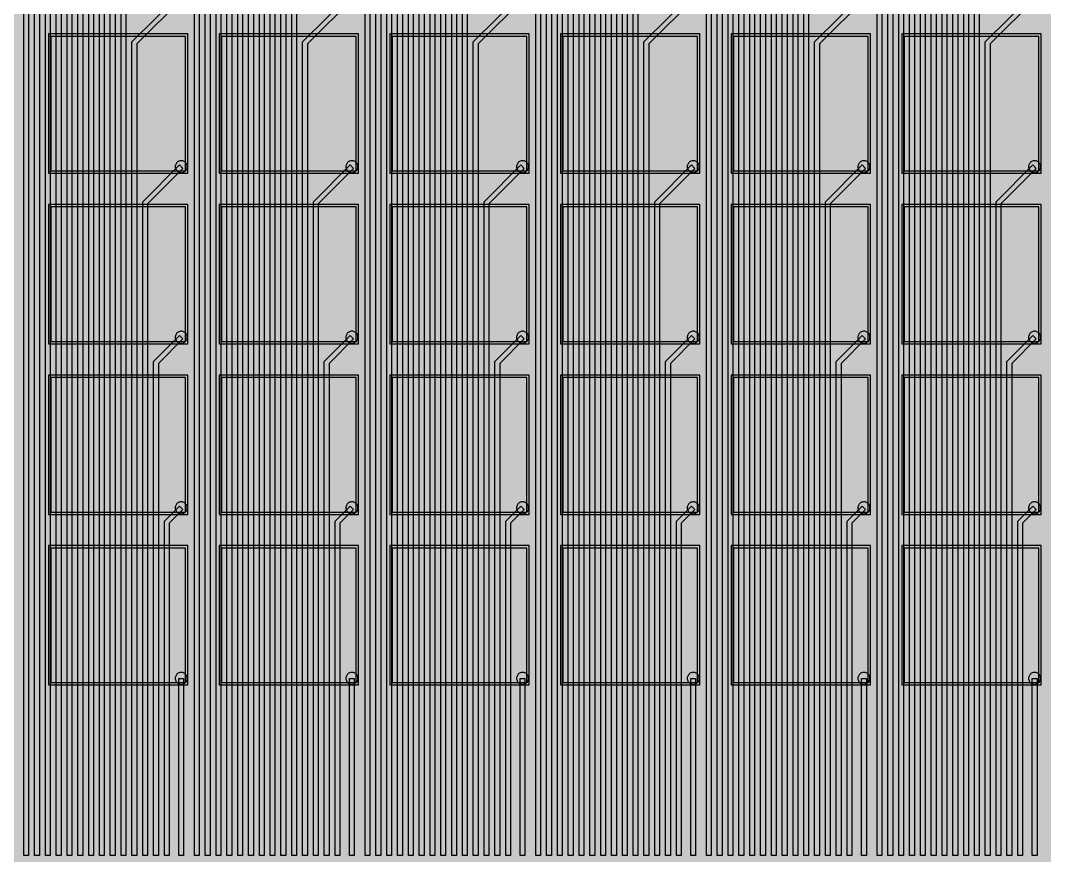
# Model space of a CAD drawing. Header units: metres. Extents: x -7231 to 10969, y -37556 to 1873.
# Drawn here: x 1266.4 to 1692.4, y 501 to 848.6 of the extents above; entities that cross this region are included whole.
import ezdxf

# ---------------------------------------------------------------- set-up
doc = ezdxf.new("R2010")
doc.units = ezdxf.units.M
for name, color, linetype in [('Etching', 1, 'CONTINUOUS'), ('EtchingPad', 2, 'CONTINUOUS'), ('Metal1', 4, 'CONTINUOUS'), ('Metal2', 3, 'CONTINUOUS'), ('Polyimide', 7, 'CONTINUOUS')]:
    doc.layers.add(name, color=color, linetype=linetype)

msp = doc.modelspace()

# ---------------------------------------------------------------- hatches: boundary and pattern name
at = {"layer": 'Polyimide'}
msp.add_hatch(color=7, dxfattribs=at).paths.add_polyline_path([(4065.69, -468), (4066.67, -501.99), (4068.51, -535.99), (4071.41, -569.99), (4075.54, -603.99), (4081.04, -637.99), (4088.01, -671.99), (4096.52, -705.98), (4106.62, -739.98), (4118.33, -773.98), (4131.63, -807.98), (4146.49, -841.98), (4162.87, -875.98), (4180.68, -909.97), (4199.83, -943.97), (4220.22, -977.97), (4241.73, -1011.97), (4264.21, -1045.97), (4287.52, -1079.96), (4311.51, -1113.96), (4336.01, -1147.96), (4360.86, -1181.96), (4385.88, -1215.96), (4410.89, -1249.96), (4435.74, -1283.95), (4460.24, -1317.95), (4484.23, -1351.95), (4507.54, -1385.95), (4530.02, -1419.95), (4551.53, -1453.94), (4571.92, -1487.94), (4591.07, -1521.94), (4608.88, -1555.94), (4625.26, -1589.94), (4640.12, -1623.94), (4653.42, -1657.93), (4665.13, -1691.93), (4675.23, -1725.93), (4683.74, -1759.93), (4690.71, -1793.93), (4696.21, -1827.93), (4700.34, -1861.92), (4703.24, -1895.92), (4705.08, -1929.92), (4706.06, -1963.92), (4706.44, -1997.92), (4706.5, -2031.91), (4706.5, -4793.02), (4709.95, -4838.39), (4720.22, -4882.71), (4737.08, -4924.98), (4760.13, -4964.2), (4788.85, -4999.49), (4822.58, -5030.03), (4860.53, -5055.12), (4901.85, -5074.18), (4901.85, -5074.18), (4970.68, -5105.23), (5034.7, -5145.26), (5092.76, -5193.54), (5143.8, -5249.19), (5186.89, -5311.2), (5221.24, -5378.44), (5246.23, -5449.69), (5261.41, -5523.66), (5266.5, -5599), (5261.41, -5674.34), (5246.23, -5748.31), (5221.24, -5819.56), (5186.89, -5886.8), (5143.8, -5948.81), (5092.76, -6004.46), (5034.7, -6052.74), (4970.68, -6092.77), (4901.85, -6123.82), (4860.53, -6142.88), (4822.58, -6167.97), (4788.85, -6198.51), (4760.13, -6233.8), (4737.08, -6273.02), (4720.22, -6315.29), (4709.95, -6359.61), (4706.5, -6404.98), (4706.5, -9221.52), (4709.95, -9266.88), (4720.22, -9311.21), (4737.08, -9353.47), (4760.13, -9392.7), (4788.85, -9427.98), (4822.58, -9458.52), (4860.53, -9483.61), (4901.85, -9502.67), (4970.68, -9533.72), (5034.7, -9573.75), (5092.76, -9622.03), (5143.8, -9677.68), (5186.89, -9739.69), (5221.24, -9806.94), (5246.23, -9878.19), (5261.41, -9952.16), (5266.5, -10027.49), (5261.41, -10102.83), (5246.23, -10176.8), (5221.24, -10248.05), (5186.89, -10315.3), (5143.8, -10377.31), (5092.76, -10432.96), (5034.7, -10481.24), (4970.68, -10521.27), (4901.85, -10552.32), (4860.53, -10571.38), (4822.58, -10596.46), (4788.85, -10627), (4760.13, -10662.29), (4737.08, -10701.52), (4720.22, -10743.78), (4709.95, -10788.1), (4706.5, -10833.47), (4706.5, -13650.01), (4709.95, -13695.38), (4720.22, -13739.7), (4737.08, -13781.96), (4760.13, -13821.19), (4788.85, -13856.48), (4822.58, -13887.02), (4860.53, -13912.11), (4901.85, -13931.17), (4970.68, -13962.22), (5034.7, -14002.25), (5092.76, -14050.53), (5143.8, -14106.18), (5186.89, -14168.19), (5221.24, -14235.43), (5246.23, -14306.68), (5261.41, -14380.65), (5266.5, -14455.99), (5261.41, -14531.33), (5246.23, -14605.29), (5221.24, -14676.55), (5186.89, -14743.79), (5143.8, -14805.8), (5092.76, -14861.45), (5034.7, -14909.73), (4970.68, -14949.76), (4901.85, -14980.81), (4860.53, -14999.87), (4822.58, -15024.96), (4788.85, -15055.5), (4760.13, -15090.79), (4737.08, -15130.01), (4720.22, -15172.27), (4709.95, -15216.6), (4706.5, -15261.97), (4706.5, -15455.99), (4720.95, -15750.04), (4764.14, -16041.26), (4835.68, -16326.84), (4934.86, -16604.04), (5060.74, -16870.18), (5212.09, -17122.7), (5387.47, -17359.17), (5585.18, -17577.31), (5803.32, -17775.02), (6039.79, -17950.4), (6292.31, -18101.75), (6558.45, -18227.63), (6835.65, -18326.81), (7121.23, -18398.34), (7412.45, -18441.54), (7706.5, -18455.99), (9969.01, -18455.99), (10047.42, -18459.84), (10125.08, -18471.36), (10201.23, -18490.44), (10275.15, -18516.89), (10346.12, -18550.45), (10413.46, -18590.81), (10476.52, -18637.58), (10534.69, -18690.3), (10587.41, -18748.47), (10634.18, -18811.53), (10674.54, -18878.87), (10708.11, -18949.84), (10734.56, -19023.76), (10753.63, -19099.92), (10765.15, -19177.58), (10769.01, -19255.99), (10769.01, -20895.8), (10730.24, -20951.41), (10694.6, -21009.08), (10662.21, -21068.63), (10633.17, -21129.89), (10607.55, -21192.66), (10585.45, -21256.74), (10566.93, -21321.96), (10552.05, -21388.09), (10540.84, -21454.95), (10533.35, -21522.33), (10529.6, -21590.02), (10529.6, -21657.81), (10533.35, -21725.5), (10540.84, -21792.87), (10552.05, -21859.73), (10566.93, -21925.87), (10585.45, -21991.08), (10607.55, -22055.17), (10633.17, -22117.94), (10662.21, -22179.19), (10694.6, -22238.74), (10730.24, -22296.41), (10769.01, -22352.03), (10769.01, -32454.24), (10728.74, -32510.49), (10691.72, -32568.92), (10658.05, -32629.35), (10627.85, -32691.58), (10601.2, -32755.42), (10578.21, -32820.67), (10558.93, -32887.1), (10543.44, -32954.52), (10531.77, -33022.71), (10523.97, -33091.44), (10520.07, -33160.51), (10520.07, -33229.69), (10523.97, -33298.75), (10531.77, -33367.49), (10543.44, -33435.67), (10558.93, -33503.09), (10578.21, -33569.53), (10601.2, -33634.77), (10627.85, -33698.61), (10658.05, -33760.85), (10691.72, -33821.28), (10728.74, -33879.71), (10769.01, -33935.96), (10769.01, -36556), (10765.15, -36634.41), (10753.63, -36712.07), (10734.56, -36788.23), (10708.11, -36862.15), (10674.54, -36933.12), (10634.18, -37000.46), (10587.41, -37063.51), (10534.69, -37121.69), (10476.52, -37174.41), (10413.46, -37221.18), (10346.12, -37261.54), (10275.15, -37295.1), (10201.23, -37321.55), (10125.08, -37340.63), (10047.42, -37352.15), (9969.01, -37356), (-6231.01, -37356), (-6309.42, -37352.15), (-6387.08, -37340.63), (-6463.23, -37321.55), (-6537.15, -37295.1), (-6608.12, -37261.54), (-6675.46, -37221.18), (-6738.52, -37174.41), (-6796.69, -37121.69), (-6849.41, -37063.51), (-6896.18, -37000.46), (-6936.54, -36933.12), (-6970.11, -36862.15), (-6996.56, -36788.23), (-7015.63, -36712.07), (-7027.15, -36634.41), (-7031.01, -36556), (-7031.01, -33936), (-6990.74, -33879.75), (-6953.7, -33821.31), (-6920.03, -33760.88), (-6889.82, -33698.64), (-6863.18, -33634.8), (-6840.18, -33569.55), (-6820.9, -33503.11), (-6805.4, -33435.69), (-6793.74, -33367.49), (-6785.94, -33298.75), (-6782.03, -33229.68), (-6782.03, -33160.5), (-6785.94, -33091.43), (-6793.74, -33022.69), (-6805.4, -32954.5), (-6820.9, -32887.07), (-6840.18, -32820.63), (-6863.18, -32755.39), (-6889.82, -32691.54), (-6920.03, -32629.3), (-6953.7, -32568.87), (-6990.74, -32510.43), (-7031.01, -32454.18), (-7031.01, -22364.83), (-6990.74, -22308.58), (-6953.7, -22250.14), (-6920.03, -22189.71), (-6889.82, -22127.47), (-6863.18, -22063.62), (-6840.18, -21998.38), (-6820.9, -21931.94), (-6805.4, -21864.51), (-6793.74, -21796.32), (-6785.94, -21727.58), (-6782.03, -21658.51), (-6782.03, -21589.33), (-6785.94, -21520.26), (-6793.74, -21451.52), (-6805.4, -21383.32), (-6820.9, -21315.9), (-6840.18, -21249.46), (-6863.18, -21184.21), (-6889.82, -21120.37), (-6920.03, -21058.13), (-6953.7, -20997.7), (-6990.74, -20939.26), (-7031.01, -20883.01), (-7031.01, -19255.99), (-7027.15, -19177.58), (-7015.63, -19099.92), (-6996.56, -19023.76), (-6970.11, -18949.84), (-6936.54, -18878.87), (-6896.18, -18811.53), (-6849.41, -18748.47), (-6796.69, -18690.3), (-6738.52, -18637.58), (-6675.46, -18590.81), (-6608.12, -18550.45), (-6537.15, -18516.89), (-6463.23, -18490.44), (-6387.08, -18471.36), (-6309.42, -18459.84), (-6231.01, -18455.99), (-3968.5, -18455.99), (-3674.45, -18441.54), (-3383.23, -18398.34), (-3097.65, -18326.81), (-2820.45, -18227.63), (-2554.31, -18101.75), (-2301.79, -17950.4), (-2065.32, -17775.02), (-1847.18, -17577.31), (-1649.47, -17359.17), (-1474.09, -17122.7), (-1322.74, -16870.18), (-1196.86, -16604.04), (-1097.68, -16326.84), (-1026.14, -16041.26), (-982.95, -15750.04), (-968.5, -15455.99), (-968.5, -15261.97), (-971.95, -15216.6), (-982.22, -15172.27), (-999.08, -15130.01), (-1022.13, -15090.79), (-1050.85, -15055.5), (-1084.58, -15024.96), (-1122.53, -14999.87), (-1163.85, -14980.81), (-1232.68, -14949.76), (-1296.7, -14909.73), (-1354.76, -14861.45), (-1405.8, -14805.8), (-1448.89, -14743.79), (-1483.24, -14676.55), (-1508.23, -14605.29), (-1523.41, -14531.33), (-1528.5, -14455.99), (-1523.41, -14380.65), (-1508.23, -14306.68), (-1483.24, -14235.43), (-1448.89, -14168.19), (-1405.8, -14106.18), (-1354.76, -14050.53), (-1296.7, -14002.25), (-1232.68, -13962.22), (-1163.85, -13931.17), (-1122.53, -13912.11), (-1084.58, -13887.02), (-1050.85, -13856.48), (-1022.13, -13821.19), (-999.08, -13781.96), (-982.22, -13739.7), (-971.95, -13695.38), (-968.5, -13650.01), (-968.5, -12309.64), (-971.95, -12264.27), (-982.22, -12219.94), (-999.08, -12177.68), (-1022.13, -12138.46), (-1050.85, -12103.17), (-1084.58, -12072.63), (-1122.53, -12047.54), (-1163.85, -12028.48), (-1232.68, -11997.43), (-1296.7, -11957.4), (-1354.76, -11909.12), (-1405.8, -11853.47), (-1448.89, -11791.46), (-1483.24, -11724.22), (-1508.23, -11652.96), (-1523.41, -11579), (-1528.5, -11503.66), (-1523.41, -11428.32), (-1508.23, -11354.35), (-1483.24, -11283.1), (-1448.89, -11215.86), (-1405.8, -11153.85), (-1354.76, -11098.2), (-1296.7, -11049.92), (-1232.68, -11009.89), (-1163.85, -10978.84), (-1122.53, -10959.78), (-1084.58, -10934.69), (-1050.85, -10904.15), (-1022.13, -10868.86), (-999.08, -10829.63), (-982.22, -10787.37), (-971.95, -10743.05), (-968.5, -10697.68), (-968.5, -9357.31), (-971.95, -9311.94), (-982.22, -9267.62), (-999.08, -9225.35), (-1022.13, -9186.13), (-1050.85, -9150.84), (-1084.58, -9120.3), (-1122.53, -9095.21), (-1163.85, -9076.15), (-1163.85, -9076.15), (-1232.68, -9045.1), (-1296.7, -9005.07), (-1354.76, -8956.79), (-1405.8, -8901.14), (-1448.89, -8839.13), (-1483.24, -8771.89), (-1508.23, -8700.64), (-1523.41, -8626.67), (-1528.5, -8551.33), (-1523.41, -8475.99), (-1508.23, -8402.02), (-1483.24, -8330.77), (-1448.89, -8263.53), (-1405.8, -8201.52), (-1354.76, -8145.87), (-1296.7, -8097.59), (-1232.68, -8057.56), (-1163.85, -8026.51), (-1163.85, -8026.51), (-1122.53, -8007.45), (-1084.58, -7982.36), (-1050.85, -7951.82), (-1022.13, -7916.53), (-999.08, -7877.31), (-982.22, -7835.04), (-971.95, -7790.72), (-968.5, -7745.35), (-968.5, -6404.98), (-971.95, -6359.61), (-982.22, -6315.29), (-999.08, -6273.02), (-1022.13, -6233.8), (-1050.85, -6198.51), (-1084.58, -6167.97), (-1122.53, -6142.88), (-1163.85, -6123.82), (-1163.85, -6123.82), (-1232.68, -6092.77), (-1296.7, -6052.74), (-1354.76, -6004.46), (-1405.8, -5948.81), (-1448.89, -5886.8), (-1483.24, -5819.56), (-1508.23, -5748.31), (-1523.41, -5674.34), (-1528.5, -5599), (-1523.41, -5523.66), (-1508.23, -5449.69), (-1483.24, -5378.44), (-1448.89, -5311.2), (-1405.8, -5249.19), (-1354.76, -5193.54), (-1296.7, -5145.26), (-1232.68, -5105.23), (-1163.85, -5074.18), (-1163.85, -5074.18), (-1122.53, -5055.12), (-1084.58, -5030.03), (-1050.85, -4999.49), (-1022.13, -4964.2), (-999.08, -4924.98), (-982.22, -4882.71), (-971.95, -4838.39), (-968.5, -4793.02), (-968.5, -2031.91), (-968.44, -1997.92), (-968.06, -1963.92), (-967.05, -1929.92), (-965.18, -1895.92), (-962.22, -1861.92), (-958.01, -1827.93), (-952.41, -1793.93), (-945.31, -1759.93), (-936.64, -1725.93), (-926.35, -1691.93), (-914.43, -1657.93), (-900.88, -1623.94), (-885.74, -1589.94), (-869.05, -1555.94), (-850.91, -1521.94), (-831.4, -1487.94), (-810.63, -1453.94), (-788.72, -1419.95), (-765.82, -1385.95), (-742.07, -1351.95), (-717.63, -1317.95), (-692.67, -1283.95), (-667.36, -1249.96), (-641.88, -1215.96), (-616.39, -1181.96), (-591.08, -1147.96), (-566.12, -1113.96), (-541.68, -1079.96), (-517.93, -1045.97), (-495.03, -1011.97), (-473.12, -977.97), (-452.35, -943.97), (-432.84, -909.97), (-414.7, -875.98), (-398.01, -841.98), (-382.87, -807.98), (-369.32, -773.98), (-357.4, -739.98), (-347.11, -705.98), (-338.44, -671.99), (-331.34, -637.99), (-325.74, -603.99), (-321.53, -569.99), (-318.57, -535.99), (-316.7, -501.99), (-315.69, -468), (-315.31, -434), (-315.25, -400), (-315.25, 401), (-315.25, 451), (-315.25, 1644), (-270.25, 1644), (-270.03, 1637.13), (-269.35, 1630.29), (-268.23, 1623.52), (-266.67, 1616.82), (-264.68, 1610.25), (-262.26, 1603.82), (-259.42, 1597.56), (-256.18, 1591.5), (-252.55, 1585.67), (-248.55, 1580.08), (-244.19, 1574.77), (-239.5, 1569.75), (-234.48, 1565.06), (-229.17, 1560.7), (-223.58, 1556.7), (-217.75, 1553.07), (-211.69, 1549.83), (-205.43, 1546.99), (-199, 1544.57), (-192.43, 1542.58), (-185.73, 1541.02), (-178.96, 1539.9), (-172.12, 1539.22), (-165.25, 1539), (-158.38, 1539.22), (-151.54, 1539.9), (-144.77, 1541.02), (-138.07, 1542.58), (-131.5, 1544.57), (-125.07, 1546.99), (-118.81, 1549.83), (-112.75, 1553.07), (-106.92, 1556.7), (-101.33, 1560.7), (-96.02, 1565.06), (-91, 1569.75), (-86.31, 1574.77), (-81.95, 1580.08), (-77.95, 1585.67), (-74.32, 1591.5), (-71.08, 1597.56), (-68.24, 1603.82), (-65.82, 1610.25), (-63.83, 1616.82), (-62.27, 1623.52), (-61.15, 1630.29), (-60.47, 1637.13), (-60.25, 1644), (1853, 1644), (1853, 1573), (3815.25, 1573), (3815.46, 1579.54), (3816.11, 1586.05), (3817.17, 1592.51), (3818.66, 1598.88), (3820.56, 1605.14), (3822.86, 1611.27), (3825.56, 1617.23), (3828.65, 1623), (3832.1, 1628.56), (3835.91, 1633.88), (3840.07, 1638.93), (3844.54, 1643.71), (3849.32, 1648.18), (3854.37, 1652.34), (3859.69, 1656.15), (3865.25, 1659.6), (3871.02, 1662.69), (3876.98, 1665.39), (3883.11, 1667.69), (3889.37, 1669.59), (3895.74, 1671.08), (3902.2, 1672.14), (3908.71, 1672.79), (3915.25, 1673), (3921.79, 1672.79), (3928.3, 1672.14), (3934.76, 1671.08), (3941.13, 1669.59), (3947.39, 1667.69), (3953.52, 1665.39), (3959.48, 1662.69), (3965.25, 1659.6), (3970.81, 1656.15), (3976.13, 1652.34), (3981.18, 1648.18), (3985.96, 1643.71), (3990.43, 1638.93), (3994.59, 1633.88), (3998.4, 1628.56), (4001.85, 1623), (4004.94, 1617.23), (4007.64, 1611.27), (4009.94, 1605.14), (4011.84, 1598.88), (4013.33, 1592.51), (4014.39, 1586.05), (4015.04, 1579.54), (4015.25, 1573), (4065.25, 1573), (4065.25, 451), (4065.25, 401), (4065.25, -400), (4065.31, -434), (4065.69, -468)])

# ---------------------------------------------------------------- linework, layer by layer
at = {"layer": 'Etching'}
for points in [[(1330.75, 787.75), (1330.77, 787.42), (1330.84, 787.1), (1330.94, 786.79), (1331.08, 786.5), (1331.27, 786.23), (1331.48, 785.98), (1331.73, 785.77), (1332, 785.58), (1332.29, 785.44), (1332.6, 785.34), (1332.92, 785.27), (1333.25, 785.25), (1333.58, 785.27), (1333.9, 785.34), (1334.21, 785.44), (1334.5, 785.58), (1334.77, 785.77), (1335.02, 785.98), (1335.23, 786.23), (1335.42, 786.5), (1335.56, 786.79), (1335.66, 787.1), (1335.73, 787.42), (1335.75, 787.75), (1335.73, 788.08), (1335.66, 788.4), (1335.56, 788.71), (1335.42, 789), (1335.23, 789.27), (1335.02, 789.52), (1334.77, 789.73), (1334.5, 789.92), (1334.21, 790.06), (1333.9, 790.16), (1333.58, 790.23), (1333.25, 790.25), (1332.92, 790.23), (1332.6, 790.16), (1332.29, 790.06), (1332, 789.92), (1331.73, 789.73), (1331.48, 789.52), (1331.27, 789.27), (1331.08, 789), (1330.94, 788.71), (1330.84, 788.4), (1330.77, 788.08), (1330.75, 787.75)], [(1401.75, 787.75), (1401.77, 787.42), (1401.84, 787.1), (1401.94, 786.79), (1402.08, 786.5), (1402.27, 786.23), (1402.48, 785.98), (1402.73, 785.77), (1403, 785.58), (1403.29, 785.44), (1403.6, 785.34), (1403.92, 785.27), (1404.25, 785.25), (1404.58, 785.27), (1404.9, 785.34), (1405.21, 785.44), (1405.5, 785.58), (1405.77, 785.77), (1406.02, 785.98), (1406.23, 786.23), (1406.42, 786.5), (1406.56, 786.79), (1406.66, 787.1), (1406.73, 787.42), (1406.75, 787.75), (1406.73, 788.08), (1406.66, 788.4), (1406.56, 788.71), (1406.42, 789), (1406.23, 789.27), (1406.02, 789.52), (1405.77, 789.73), (1405.5, 789.92), (1405.21, 790.06), (1404.9, 790.16), (1404.58, 790.23), (1404.25, 790.25), (1403.92, 790.23), (1403.6, 790.16), (1403.29, 790.06), (1403, 789.92), (1402.73, 789.73), (1402.48, 789.52), (1402.27, 789.27), (1402.08, 789), (1401.94, 788.71), (1401.84, 788.4), (1401.77, 788.08), (1401.75, 787.75)], [(1472.75, 787.75), (1472.77, 787.42), (1472.84, 787.1), (1472.94, 786.79), (1473.08, 786.5), (1473.27, 786.23), (1473.48, 785.98), (1473.73, 785.77), (1474, 785.58), (1474.29, 785.44), (1474.6, 785.34), (1474.92, 785.27), (1475.25, 785.25), (1475.58, 785.27), (1475.9, 785.34), (1476.21, 785.44), (1476.5, 785.58), (1476.77, 785.77), (1477.02, 785.98), (1477.23, 786.23), (1477.42, 786.5), (1477.56, 786.79), (1477.66, 787.1), (1477.73, 787.42), (1477.75, 787.75), (1477.73, 788.08), (1477.66, 788.4), (1477.56, 788.71), (1477.42, 789), (1477.23, 789.27), (1477.02, 789.52), (1476.77, 789.73), (1476.5, 789.92), (1476.21, 790.06), (1475.9, 790.16), (1475.58, 790.23), (1475.25, 790.25), (1474.92, 790.23), (1474.6, 790.16), (1474.29, 790.06), (1474, 789.92), (1473.73, 789.73), (1473.48, 789.52), (1473.27, 789.27), (1473.08, 789), (1472.94, 788.71), (1472.84, 788.4), (1472.77, 788.08), (1472.75, 787.75)], [(1543.75, 787.75), (1543.77, 787.42), (1543.84, 787.1), (1543.94, 786.79), (1544.08, 786.5), (1544.27, 786.23), (1544.48, 785.98), (1544.73, 785.77), (1545, 785.58), (1545.29, 785.44), (1545.6, 785.34), (1545.92, 785.27), (1546.25, 785.25), (1546.58, 785.27), (1546.9, 785.34), (1547.21, 785.44), (1547.5, 785.58), (1547.77, 785.77), (1548.02, 785.98), (1548.23, 786.23), (1548.42, 786.5), (1548.56, 786.79), (1548.66, 787.1), (1548.73, 787.42), (1548.75, 787.75), (1548.73, 788.08), (1548.66, 788.4), (1548.56, 788.71), (1548.42, 789), (1548.23, 789.27), (1548.02, 789.52), (1547.77, 789.73), (1547.5, 789.92), (1547.21, 790.06), (1546.9, 790.16), (1546.58, 790.23), (1546.25, 790.25), (1545.92, 790.23), (1545.6, 790.16), (1545.29, 790.06), (1545, 789.92), (1544.73, 789.73), (1544.48, 789.52), (1544.27, 789.27), (1544.08, 789), (1543.94, 788.71), (1543.84, 788.4), (1543.77, 788.08), (1543.75, 787.75)], [(1614.75, 787.75), (1614.77, 787.42), (1614.84, 787.1), (1614.94, 786.79), (1615.08, 786.5), (1615.27, 786.23), (1615.48, 785.98), (1615.73, 785.77), (1616, 785.58), (1616.29, 785.44), (1616.6, 785.34), (1616.92, 785.27), (1617.25, 785.25), (1617.58, 785.27), (1617.9, 785.34), (1618.21, 785.44), (1618.5, 785.58), (1618.77, 785.77), (1619.02, 785.98), (1619.23, 786.23), (1619.42, 786.5), (1619.56, 786.79), (1619.66, 787.1), (1619.73, 787.42), (1619.75, 787.75), (1619.73, 788.08), (1619.66, 788.4), (1619.56, 788.71), (1619.42, 789), (1619.23, 789.27), (1619.02, 789.52), (1618.77, 789.73), (1618.5, 789.92), (1618.21, 790.06), (1617.9, 790.16), (1617.58, 790.23), (1617.25, 790.25), (1616.92, 790.23), (1616.6, 790.16), (1616.29, 790.06), (1616, 789.92), (1615.73, 789.73), (1615.48, 789.52), (1615.27, 789.27), (1615.08, 789), (1614.94, 788.71), (1614.84, 788.4), (1614.77, 788.08), (1614.75, 787.75)], [(1685.75, 787.75), (1685.77, 787.42), (1685.84, 787.1), (1685.94, 786.79), (1686.08, 786.5), (1686.27, 786.23), (1686.48, 785.98), (1686.73, 785.77), (1687, 785.58), (1687.29, 785.44), (1687.6, 785.34), (1687.92, 785.27), (1688.25, 785.25), (1688.58, 785.27), (1688.9, 785.34), (1689.21, 785.44), (1689.5, 785.58), (1689.77, 785.77), (1690.02, 785.98), (1690.23, 786.23), (1690.42, 786.5), (1690.56, 786.79), (1690.66, 787.1), (1690.73, 787.42), (1690.75, 787.75), (1690.73, 788.08), (1690.66, 788.4), (1690.56, 788.71), (1690.42, 789), (1690.23, 789.27), (1690.02, 789.52), (1689.77, 789.73), (1689.5, 789.92), (1689.21, 790.06), (1688.9, 790.16), (1688.58, 790.23), (1688.25, 790.25), (1687.92, 790.23), (1687.6, 790.16), (1687.29, 790.06), (1687, 789.92), (1686.73, 789.73), (1686.48, 789.52), (1686.27, 789.27), (1686.08, 789), (1685.94, 788.71), (1685.84, 788.4), (1685.77, 788.08), (1685.75, 787.75)], [(1330.75, 716.75), (1330.77, 716.42), (1330.84, 716.1), (1330.94, 715.79), (1331.08, 715.5), (1331.27, 715.23), (1331.48, 714.98), (1331.73, 714.77), (1332, 714.58), (1332.29, 714.44), (1332.6, 714.34), (1332.92, 714.27), (1333.25, 714.25), (1333.58, 714.27), (1333.9, 714.34), (1334.21, 714.44), (1334.5, 714.58), (1334.77, 714.77), (1335.02, 714.98), (1335.23, 715.23), (1335.42, 715.5), (1335.56, 715.79), (1335.66, 716.1), (1335.73, 716.42), (1335.75, 716.75), (1335.73, 717.08), (1335.66, 717.4), (1335.56, 717.71), (1335.42, 718), (1335.23, 718.27), (1335.02, 718.52), (1334.77, 718.73), (1334.5, 718.92), (1334.21, 719.06), (1333.9, 719.16), (1333.58, 719.23), (1333.25, 719.25), (1332.92, 719.23), (1332.6, 719.16), (1332.29, 719.06), (1332, 718.92), (1331.73, 718.73), (1331.48, 718.52), (1331.27, 718.27), (1331.08, 718), (1330.94, 717.71), (1330.84, 717.4), (1330.77, 717.08), (1330.75, 716.75)], [(1401.75, 716.75), (1401.77, 716.42), (1401.84, 716.1), (1401.94, 715.79), (1402.08, 715.5), (1402.27, 715.23), (1402.48, 714.98), (1402.73, 714.77), (1403, 714.58), (1403.29, 714.44), (1403.6, 714.34), (1403.92, 714.27), (1404.25, 714.25), (1404.58, 714.27), (1404.9, 714.34), (1405.21, 714.44), (1405.5, 714.58), (1405.77, 714.77), (1406.02, 714.98), (1406.23, 715.23), (1406.42, 715.5), (1406.56, 715.79), (1406.66, 716.1), (1406.73, 716.42), (1406.75, 716.75), (1406.73, 717.08), (1406.66, 717.4), (1406.56, 717.71), (1406.42, 718), (1406.23, 718.27), (1406.02, 718.52), (1405.77, 718.73), (1405.5, 718.92), (1405.21, 719.06), (1404.9, 719.16), (1404.58, 719.23), (1404.25, 719.25), (1403.92, 719.23), (1403.6, 719.16), (1403.29, 719.06), (1403, 718.92), (1402.73, 718.73), (1402.48, 718.52), (1402.27, 718.27), (1402.08, 718), (1401.94, 717.71), (1401.84, 717.4), (1401.77, 717.08), (1401.75, 716.75)], [(1472.75, 716.75), (1472.77, 716.42), (1472.84, 716.1), (1472.94, 715.79), (1473.08, 715.5), (1473.27, 715.23), (1473.48, 714.98), (1473.73, 714.77), (1474, 714.58), (1474.29, 714.44), (1474.6, 714.34), (1474.92, 714.27), (1475.25, 714.25), (1475.58, 714.27), (1475.9, 714.34), (1476.21, 714.44), (1476.5, 714.58), (1476.77, 714.77), (1477.02, 714.98), (1477.23, 715.23), (1477.42, 715.5), (1477.56, 715.79), (1477.66, 716.1), (1477.73, 716.42), (1477.75, 716.75), (1477.73, 717.08), (1477.66, 717.4), (1477.56, 717.71), (1477.42, 718), (1477.23, 718.27), (1477.02, 718.52), (1476.77, 718.73), (1476.5, 718.92), (1476.21, 719.06), (1475.9, 719.16), (1475.58, 719.23), (1475.25, 719.25), (1474.92, 719.23), (1474.6, 719.16), (1474.29, 719.06), (1474, 718.92), (1473.73, 718.73), (1473.48, 718.52), (1473.27, 718.27), (1473.08, 718), (1472.94, 717.71), (1472.84, 717.4), (1472.77, 717.08), (1472.75, 716.75)], [(1543.75, 716.75), (1543.77, 716.42), (1543.84, 716.1), (1543.94, 715.79), (1544.08, 715.5), (1544.27, 715.23), (1544.48, 714.98), (1544.73, 714.77), (1545, 714.58), (1545.29, 714.44), (1545.6, 714.34), (1545.92, 714.27), (1546.25, 714.25), (1546.58, 714.27), (1546.9, 714.34), (1547.21, 714.44), (1547.5, 714.58), (1547.77, 714.77), (1548.02, 714.98), (1548.23, 715.23), (1548.42, 715.5), (1548.56, 715.79), (1548.66, 716.1), (1548.73, 716.42), (1548.75, 716.75), (1548.73, 717.08), (1548.66, 717.4), (1548.56, 717.71), (1548.42, 718), (1548.23, 718.27), (1548.02, 718.52), (1547.77, 718.73), (1547.5, 718.92), (1547.21, 719.06), (1546.9, 719.16), (1546.58, 719.23), (1546.25, 719.25), (1545.92, 719.23), (1545.6, 719.16), (1545.29, 719.06), (1545, 718.92), (1544.73, 718.73), (1544.48, 718.52), (1544.27, 718.27), (1544.08, 718), (1543.94, 717.71), (1543.84, 717.4), (1543.77, 717.08), (1543.75, 716.75)], [(1614.75, 716.75), (1614.77, 716.42), (1614.84, 716.1), (1614.94, 715.79), (1615.08, 715.5), (1615.27, 715.23), (1615.48, 714.98), (1615.73, 714.77), (1616, 714.58), (1616.29, 714.44), (1616.6, 714.34), (1616.92, 714.27), (1617.25, 714.25), (1617.58, 714.27), (1617.9, 714.34), (1618.21, 714.44), (1618.5, 714.58), (1618.77, 714.77), (1619.02, 714.98), (1619.23, 715.23), (1619.42, 715.5), (1619.56, 715.79), (1619.66, 716.1), (1619.73, 716.42), (1619.75, 716.75), (1619.73, 717.08), (1619.66, 717.4), (1619.56, 717.71), (1619.42, 718), (1619.23, 718.27), (1619.02, 718.52), (1618.77, 718.73), (1618.5, 718.92), (1618.21, 719.06), (1617.9, 719.16), (1617.58, 719.23), (1617.25, 719.25), (1616.92, 719.23), (1616.6, 719.16), (1616.29, 719.06), (1616, 718.92), (1615.73, 718.73), (1615.48, 718.52), (1615.27, 718.27), (1615.08, 718), (1614.94, 717.71), (1614.84, 717.4), (1614.77, 717.08), (1614.75, 716.75)], [(1685.75, 716.75), (1685.77, 716.42), (1685.84, 716.1), (1685.94, 715.79), (1686.08, 715.5), (1686.27, 715.23), (1686.48, 714.98), (1686.73, 714.77), (1687, 714.58), (1687.29, 714.44), (1687.6, 714.34), (1687.92, 714.27), (1688.25, 714.25), (1688.58, 714.27), (1688.9, 714.34), (1689.21, 714.44), (1689.5, 714.58), (1689.77, 714.77), (1690.02, 714.98), (1690.23, 715.23), (1690.42, 715.5), (1690.56, 715.79), (1690.66, 716.1), (1690.73, 716.42), (1690.75, 716.75), (1690.73, 717.08), (1690.66, 717.4), (1690.56, 717.71), (1690.42, 718), (1690.23, 718.27), (1690.02, 718.52), (1689.77, 718.73), (1689.5, 718.92), (1689.21, 719.06), (1688.9, 719.16), (1688.58, 719.23), (1688.25, 719.25), (1687.92, 719.23), (1687.6, 719.16), (1687.29, 719.06), (1687, 718.92), (1686.73, 718.73), (1686.48, 718.52), (1686.27, 718.27), (1686.08, 718), (1685.94, 717.71), (1685.84, 717.4), (1685.77, 717.08), (1685.75, 716.75)], [(1330.75, 645.75), (1330.77, 645.42), (1330.84, 645.1), (1330.94, 644.79), (1331.08, 644.5), (1331.27, 644.23), (1331.48, 643.98), (1331.73, 643.77), (1332, 643.58), (1332.29, 643.44), (1332.6, 643.34), (1332.92, 643.27), (1333.25, 643.25), (1333.58, 643.27), (1333.9, 643.34), (1334.21, 643.44), (1334.5, 643.58), (1334.77, 643.77), (1335.02, 643.98), (1335.23, 644.23), (1335.42, 644.5), (1335.56, 644.79), (1335.66, 645.1), (1335.73, 645.42), (1335.75, 645.75), (1335.73, 646.08), (1335.66, 646.4), (1335.56, 646.71), (1335.42, 647), (1335.23, 647.27), (1335.02, 647.52), (1334.77, 647.73), (1334.5, 647.92), (1334.21, 648.06), (1333.9, 648.16), (1333.58, 648.23), (1333.25, 648.25), (1332.92, 648.23), (1332.6, 648.16), (1332.29, 648.06), (1332, 647.92), (1331.73, 647.73), (1331.48, 647.52), (1331.27, 647.27), (1331.08, 647), (1330.94, 646.71), (1330.84, 646.4), (1330.77, 646.08), (1330.75, 645.75)], [(1401.75, 645.75), (1401.77, 645.42), (1401.84, 645.1), (1401.94, 644.79), (1402.08, 644.5), (1402.27, 644.23), (1402.48, 643.98), (1402.73, 643.77), (1403, 643.58), (1403.29, 643.44), (1403.6, 643.34), (1403.92, 643.27), (1404.25, 643.25), (1404.58, 643.27), (1404.9, 643.34), (1405.21, 643.44), (1405.5, 643.58), (1405.77, 643.77), (1406.02, 643.98), (1406.23, 644.23), (1406.42, 644.5), (1406.56, 644.79), (1406.66, 645.1), (1406.73, 645.42), (1406.75, 645.75), (1406.73, 646.08), (1406.66, 646.4), (1406.56, 646.71), (1406.42, 647), (1406.23, 647.27), (1406.02, 647.52), (1405.77, 647.73), (1405.5, 647.92), (1405.21, 648.06), (1404.9, 648.16), (1404.58, 648.23), (1404.25, 648.25), (1403.92, 648.23), (1403.6, 648.16), (1403.29, 648.06), (1403, 647.92), (1402.73, 647.73), (1402.48, 647.52), (1402.27, 647.27), (1402.08, 647), (1401.94, 646.71), (1401.84, 646.4), (1401.77, 646.08), (1401.75, 645.75)], [(1472.75, 645.75), (1472.77, 645.42), (1472.84, 645.1), (1472.94, 644.79), (1473.08, 644.5), (1473.27, 644.23), (1473.48, 643.98), (1473.73, 643.77), (1474, 643.58), (1474.29, 643.44), (1474.6, 643.34), (1474.92, 643.27), (1475.25, 643.25), (1475.58, 643.27), (1475.9, 643.34), (1476.21, 643.44), (1476.5, 643.58), (1476.77, 643.77), (1477.02, 643.98), (1477.23, 644.23), (1477.42, 644.5), (1477.56, 644.79), (1477.66, 645.1), (1477.73, 645.42), (1477.75, 645.75), (1477.73, 646.08), (1477.66, 646.4), (1477.56, 646.71), (1477.42, 647), (1477.23, 647.27), (1477.02, 647.52), (1476.77, 647.73), (1476.5, 647.92), (1476.21, 648.06), (1475.9, 648.16), (1475.58, 648.23), (1475.25, 648.25), (1474.92, 648.23), (1474.6, 648.16), (1474.29, 648.06), (1474, 647.92), (1473.73, 647.73), (1473.48, 647.52), (1473.27, 647.27), (1473.08, 647), (1472.94, 646.71), (1472.84, 646.4), (1472.77, 646.08), (1472.75, 645.75)], [(1543.75, 645.75), (1543.77, 645.42), (1543.84, 645.1), (1543.94, 644.79), (1544.08, 644.5), (1544.27, 644.23), (1544.48, 643.98), (1544.73, 643.77), (1545, 643.58), (1545.29, 643.44), (1545.6, 643.34), (1545.92, 643.27), (1546.25, 643.25), (1546.58, 643.27), (1546.9, 643.34), (1547.21, 643.44), (1547.5, 643.58), (1547.77, 643.77), (1548.02, 643.98), (1548.23, 644.23), (1548.42, 644.5), (1548.56, 644.79), (1548.66, 645.1), (1548.73, 645.42), (1548.75, 645.75), (1548.73, 646.08), (1548.66, 646.4), (1548.56, 646.71), (1548.42, 647), (1548.23, 647.27), (1548.02, 647.52), (1547.77, 647.73), (1547.5, 647.92), (1547.21, 648.06), (1546.9, 648.16), (1546.58, 648.23), (1546.25, 648.25), (1545.92, 648.23), (1545.6, 648.16), (1545.29, 648.06), (1545, 647.92), (1544.73, 647.73), (1544.48, 647.52), (1544.27, 647.27), (1544.08, 647), (1543.94, 646.71), (1543.84, 646.4), (1543.77, 646.08), (1543.75, 645.75)], [(1614.75, 645.75), (1614.77, 645.42), (1614.84, 645.1), (1614.94, 644.79), (1615.08, 644.5), (1615.27, 644.23), (1615.48, 643.98), (1615.73, 643.77), (1616, 643.58), (1616.29, 643.44), (1616.6, 643.34), (1616.92, 643.27), (1617.25, 643.25), (1617.58, 643.27), (1617.9, 643.34), (1618.21, 643.44), (1618.5, 643.58), (1618.77, 643.77), (1619.02, 643.98), (1619.23, 644.23), (1619.42, 644.5), (1619.56, 644.79), (1619.66, 645.1), (1619.73, 645.42), (1619.75, 645.75), (1619.73, 646.08), (1619.66, 646.4), (1619.56, 646.71), (1619.42, 647), (1619.23, 647.27), (1619.02, 647.52), (1618.77, 647.73), (1618.5, 647.92), (1618.21, 648.06), (1617.9, 648.16), (1617.58, 648.23), (1617.25, 648.25), (1616.92, 648.23), (1616.6, 648.16), (1616.29, 648.06), (1616, 647.92), (1615.73, 647.73), (1615.48, 647.52), (1615.27, 647.27), (1615.08, 647), (1614.94, 646.71), (1614.84, 646.4), (1614.77, 646.08), (1614.75, 645.75)], [(1685.75, 645.75), (1685.77, 645.42), (1685.84, 645.1), (1685.94, 644.79), (1686.08, 644.5), (1686.27, 644.23), (1686.48, 643.98), (1686.73, 643.77), (1687, 643.58), (1687.29, 643.44), (1687.6, 643.34), (1687.92, 643.27), (1688.25, 643.25), (1688.58, 643.27), (1688.9, 643.34), (1689.21, 643.44), (1689.5, 643.58), (1689.77, 643.77), (1690.02, 643.98), (1690.23, 644.23), (1690.42, 644.5), (1690.56, 644.79), (1690.66, 645.1), (1690.73, 645.42), (1690.75, 645.75), (1690.73, 646.08), (1690.66, 646.4), (1690.56, 646.71), (1690.42, 647), (1690.23, 647.27), (1690.02, 647.52), (1689.77, 647.73), (1689.5, 647.92), (1689.21, 648.06), (1688.9, 648.16), (1688.58, 648.23), (1688.25, 648.25), (1687.92, 648.23), (1687.6, 648.16), (1687.29, 648.06), (1687, 647.92), (1686.73, 647.73), (1686.48, 647.52), (1686.27, 647.27), (1686.08, 647), (1685.94, 646.71), (1685.84, 646.4), (1685.77, 646.08), (1685.75, 645.75)], [(1330.75, 574.75), (1330.77, 574.42), (1330.84, 574.1), (1330.94, 573.79), (1331.08, 573.5), (1331.27, 573.23), (1331.48, 572.98), (1331.73, 572.77), (1332, 572.58), (1332.29, 572.44), (1332.6, 572.34), (1332.92, 572.27), (1333.25, 572.25), (1333.58, 572.27), (1333.9, 572.34), (1334.21, 572.44), (1334.5, 572.58), (1334.77, 572.77), (1335.02, 572.98), (1335.23, 573.23), (1335.42, 573.5), (1335.56, 573.79), (1335.66, 574.1), (1335.73, 574.42), (1335.75, 574.75), (1335.73, 575.08), (1335.66, 575.4), (1335.56, 575.71), (1335.42, 576), (1335.23, 576.27), (1335.02, 576.52), (1334.77, 576.73), (1334.5, 576.92), (1334.21, 577.06), (1333.9, 577.16), (1333.58, 577.23), (1333.25, 577.25), (1332.92, 577.23), (1332.6, 577.16), (1332.29, 577.06), (1332, 576.92), (1331.73, 576.73), (1331.48, 576.52), (1331.27, 576.27), (1331.08, 576), (1330.94, 575.71), (1330.84, 575.4), (1330.77, 575.08), (1330.75, 574.75)], [(1401.75, 574.75), (1401.77, 574.42), (1401.84, 574.1), (1401.94, 573.79), (1402.08, 573.5), (1402.27, 573.23), (1402.48, 572.98), (1402.73, 572.77), (1403, 572.58), (1403.29, 572.44), (1403.6, 572.34), (1403.92, 572.27), (1404.25, 572.25), (1404.58, 572.27), (1404.9, 572.34), (1405.21, 572.44), (1405.5, 572.58), (1405.77, 572.77), (1406.02, 572.98), (1406.23, 573.23), (1406.42, 573.5), (1406.56, 573.79), (1406.66, 574.1), (1406.73, 574.42), (1406.75, 574.75), (1406.73, 575.08), (1406.66, 575.4), (1406.56, 575.71), (1406.42, 576), (1406.23, 576.27), (1406.02, 576.52), (1405.77, 576.73), (1405.5, 576.92), (1405.21, 577.06), (1404.9, 577.16), (1404.58, 577.23), (1404.25, 577.25), (1403.92, 577.23), (1403.6, 577.16), (1403.29, 577.06), (1403, 576.92), (1402.73, 576.73), (1402.48, 576.52), (1402.27, 576.27), (1402.08, 576), (1401.94, 575.71), (1401.84, 575.4), (1401.77, 575.08), (1401.75, 574.75)], [(1472.75, 574.75), (1472.77, 574.42), (1472.84, 574.1), (1472.94, 573.79), (1473.08, 573.5), (1473.27, 573.23), (1473.48, 572.98), (1473.73, 572.77), (1474, 572.58), (1474.29, 572.44), (1474.6, 572.34), (1474.92, 572.27), (1475.25, 572.25), (1475.58, 572.27), (1475.9, 572.34), (1476.21, 572.44), (1476.5, 572.58), (1476.77, 572.77), (1477.02, 572.98), (1477.23, 573.23), (1477.42, 573.5), (1477.56, 573.79), (1477.66, 574.1), (1477.73, 574.42), (1477.75, 574.75), (1477.73, 575.08), (1477.66, 575.4), (1477.56, 575.71), (1477.42, 576), (1477.23, 576.27), (1477.02, 576.52), (1476.77, 576.73), (1476.5, 576.92), (1476.21, 577.06), (1475.9, 577.16), (1475.58, 577.23), (1475.25, 577.25), (1474.92, 577.23), (1474.6, 577.16), (1474.29, 577.06), (1474, 576.92), (1473.73, 576.73), (1473.48, 576.52), (1473.27, 576.27), (1473.08, 576), (1472.94, 575.71), (1472.84, 575.4), (1472.77, 575.08), (1472.75, 574.75)], [(1543.75, 574.75), (1543.77, 574.42), (1543.84, 574.1), (1543.94, 573.79), (1544.08, 573.5), (1544.27, 573.23), (1544.48, 572.98), (1544.73, 572.77), (1545, 572.58), (1545.29, 572.44), (1545.6, 572.34), (1545.92, 572.27), (1546.25, 572.25), (1546.58, 572.27), (1546.9, 572.34), (1547.21, 572.44), (1547.5, 572.58), (1547.77, 572.77), (1548.02, 572.98), (1548.23, 573.23), (1548.42, 573.5), (1548.56, 573.79), (1548.66, 574.1), (1548.73, 574.42), (1548.75, 574.75), (1548.73, 575.08), (1548.66, 575.4), (1548.56, 575.71), (1548.42, 576), (1548.23, 576.27), (1548.02, 576.52), (1547.77, 576.73), (1547.5, 576.92), (1547.21, 577.06), (1546.9, 577.16), (1546.58, 577.23), (1546.25, 577.25), (1545.92, 577.23), (1545.6, 577.16), (1545.29, 577.06), (1545, 576.92), (1544.73, 576.73), (1544.48, 576.52), (1544.27, 576.27), (1544.08, 576), (1543.94, 575.71), (1543.84, 575.4), (1543.77, 575.08), (1543.75, 574.75)], [(1614.75, 574.75), (1614.77, 574.42), (1614.84, 574.1), (1614.94, 573.79), (1615.08, 573.5), (1615.27, 573.23), (1615.48, 572.98), (1615.73, 572.77), (1616, 572.58), (1616.29, 572.44), (1616.6, 572.34), (1616.92, 572.27), (1617.25, 572.25), (1617.58, 572.27), (1617.9, 572.34), (1618.21, 572.44), (1618.5, 572.58), (1618.77, 572.77), (1619.02, 572.98), (1619.23, 573.23), (1619.42, 573.5), (1619.56, 573.79), (1619.66, 574.1), (1619.73, 574.42), (1619.75, 574.75), (1619.73, 575.08), (1619.66, 575.4), (1619.56, 575.71), (1619.42, 576), (1619.23, 576.27), (1619.02, 576.52), (1618.77, 576.73), (1618.5, 576.92), (1618.21, 577.06), (1617.9, 577.16), (1617.58, 577.23), (1617.25, 577.25), (1616.92, 577.23), (1616.6, 577.16), (1616.29, 577.06), (1616, 576.92), (1615.73, 576.73), (1615.48, 576.52), (1615.27, 576.27), (1615.08, 576), (1614.94, 575.71), (1614.84, 575.4), (1614.77, 575.08), (1614.75, 574.75)], [(1685.75, 574.75), (1685.77, 574.42), (1685.84, 574.1), (1685.94, 573.79), (1686.08, 573.5), (1686.27, 573.23), (1686.48, 572.98), (1686.73, 572.77), (1687, 572.58), (1687.29, 572.44), (1687.6, 572.34), (1687.92, 572.27), (1688.25, 572.25), (1688.58, 572.27), (1688.9, 572.34), (1689.21, 572.44), (1689.5, 572.58), (1689.77, 572.77), (1690.02, 572.98), (1690.23, 573.23), (1690.42, 573.5), (1690.56, 573.79), (1690.66, 574.1), (1690.73, 574.42), (1690.75, 574.75), (1690.73, 575.08), (1690.66, 575.4), (1690.56, 575.71), (1690.42, 576), (1690.23, 576.27), (1690.02, 576.52), (1689.77, 576.73), (1689.5, 576.92), (1689.21, 577.06), (1688.9, 577.16), (1688.58, 577.23), (1688.25, 577.25), (1687.92, 577.23), (1687.6, 577.16), (1687.29, 577.06), (1687, 576.92), (1686.73, 576.73), (1686.48, 576.52), (1686.27, 576.27), (1686.08, 576), (1685.94, 575.71), (1685.84, 575.4), (1685.77, 575.08), (1685.75, 574.75)]]:
    msp.add_lwpolyline(points, close=True, dxfattribs=at)
at = {"layer": 'EtchingPad'}
for points in [[(1335, 842), (1279, 842), (1279, 786), (1335, 786), (1335, 842)], [(1406, 842), (1350, 842), (1350, 786), (1406, 786), (1406, 842)], [(1477, 842), (1421, 842), (1421, 786), (1477, 786), (1477, 842)], [(1548, 842), (1492, 842), (1492, 786), (1548, 786), (1548, 842)], [(1619, 842), (1563, 842), (1563, 786), (1619, 786), (1619, 842)], [(1690, 842), (1634, 842), (1634, 786), (1690, 786), (1690, 842)], [(1335, 771), (1279, 771), (1279, 715), (1335, 715), (1335, 771)], [(1406, 771), (1350, 771), (1350, 715), (1406, 715), (1406, 771)], [(1477, 771), (1421, 771), (1421, 715), (1477, 715), (1477, 771)], [(1548, 771), (1492, 771), (1492, 715), (1548, 715), (1548, 771)], [(1619, 771), (1563, 771), (1563, 715), (1619, 715), (1619, 771)], [(1690, 771), (1634, 771), (1634, 715), (1690, 715), (1690, 771)], [(1335, 700), (1279, 700), (1279, 644), (1335, 644), (1335, 700)], [(1406, 700), (1350, 700), (1350, 644), (1406, 644), (1406, 700)], [(1477, 700), (1421, 700), (1421, 644), (1477, 644), (1477, 700)], [(1548, 700), (1492, 700), (1492, 644), (1548, 644), (1548, 700)], [(1619, 700), (1563, 700), (1563, 644), (1619, 644), (1619, 700)], [(1690, 700), (1634, 700), (1634, 644), (1690, 644), (1690, 700)], [(1335, 629), (1279, 629), (1279, 573), (1335, 573), (1335, 629)], [(1406, 629), (1350, 629), (1350, 573), (1406, 573), (1406, 629)], [(1477, 629), (1421, 629), (1421, 573), (1477, 573), (1477, 629)], [(1548, 629), (1492, 629), (1492, 573), (1548, 573), (1548, 629)], [(1619, 629), (1563, 629), (1563, 573), (1619, 573), (1619, 629)], [(1690, 629), (1634, 629), (1634, 573), (1690, 573), (1690, 629)]]:
    msp.add_lwpolyline(points, close=True, dxfattribs=at)
at = {"layer": 'Metal1'}
for points in [[(1267.75, 501), (1267.75, 1504.66), (1332.54, 1569.46), (1333.96, 1568.04), (1269.75, 1503.84), (1269.75, 501)], [(1338.75, 501), (1338.75, 1504.66), (1403.54, 1569.46), (1404.96, 1568.04), (1340.75, 1503.84), (1340.75, 501)], [(1409.75, 501), (1409.75, 1504.66), (1474.54, 1569.46), (1475.96, 1568.04), (1411.75, 1503.84), (1411.75, 501)], [(1480.75, 501), (1480.75, 1504.66), (1545.54, 1569.46), (1546.96, 1568.04), (1482.75, 1503.84), (1482.75, 501)], [(1551.75, 501), (1551.75, 1504.66), (1616.54, 1569.46), (1617.96, 1568.04), (1553.75, 1503.84), (1553.75, 501)], [(1622.75, 501), (1622.75, 1504.66), (1687.54, 1569.46), (1688.96, 1568.04), (1624.75, 1503.84), (1624.75, 501)], [(1272.25, 501), (1272.25, 1438.16), (1332.54, 1498.46), (1333.96, 1497.04), (1274.25, 1437.34), (1274.25, 501)], [(1343.25, 501), (1343.25, 1438.16), (1403.54, 1498.46), (1404.96, 1497.04), (1345.25, 1437.34), (1345.25, 501)], [(1414.25, 501), (1414.25, 1438.16), (1474.54, 1498.46), (1475.96, 1497.04), (1416.25, 1437.34), (1416.25, 501)], [(1485.25, 501), (1485.25, 1438.16), (1545.54, 1498.46), (1546.96, 1497.04), (1487.25, 1437.34), (1487.25, 501)], [(1556.25, 501), (1556.25, 1438.16), (1616.54, 1498.46), (1617.96, 1497.04), (1558.25, 1437.34), (1558.25, 501)], [(1627.25, 501), (1627.25, 1438.16), (1687.54, 1498.46), (1688.96, 1497.04), (1629.25, 1437.34), (1629.25, 501)], [(1276.75, 501), (1276.75, 1371.66), (1332.54, 1427.46), (1333.96, 1426.04), (1278.75, 1370.84), (1278.75, 501)], [(1347.75, 501), (1347.75, 1371.66), (1403.54, 1427.46), (1404.96, 1426.04), (1349.75, 1370.84), (1349.75, 501)], [(1418.75, 501), (1418.75, 1371.66), (1474.54, 1427.46), (1475.96, 1426.04), (1420.75, 1370.84), (1420.75, 501)], [(1489.75, 501), (1489.75, 1371.66), (1545.54, 1427.46), (1546.96, 1426.04), (1491.75, 1370.84), (1491.75, 501)], [(1560.75, 501), (1560.75, 1371.66), (1616.54, 1427.46), (1617.96, 1426.04), (1562.75, 1370.84), (1562.75, 501)], [(1631.75, 501), (1631.75, 1371.66), (1687.54, 1427.46), (1688.96, 1426.04), (1633.75, 1370.84), (1633.75, 501)], [(1281.25, 501), (1281.25, 1305.16), (1332.54, 1356.46), (1333.96, 1355.04), (1283.25, 1304.34), (1283.25, 501)], [(1352.25, 501), (1352.25, 1305.16), (1403.54, 1356.46), (1404.96, 1355.04), (1354.25, 1304.34), (1354.25, 501)], [(1423.25, 501), (1423.25, 1305.16), (1474.54, 1356.46), (1475.96, 1355.04), (1425.25, 1304.34), (1425.25, 501)], [(1494.25, 501), (1494.25, 1305.16), (1545.54, 1356.46), (1546.96, 1355.04), (1496.25, 1304.34), (1496.25, 501)], [(1565.25, 501), (1565.25, 1305.16), (1616.54, 1356.46), (1617.96, 1355.04), (1567.25, 1304.34), (1567.25, 501)], [(1636.25, 501), (1636.25, 1305.16), (1687.54, 1356.46), (1688.96, 1355.04), (1638.25, 1304.34), (1638.25, 501)], [(1285.75, 501), (1285.75, 1238.66), (1332.54, 1285.46), (1333.96, 1284.04), (1287.75, 1237.84), (1287.75, 501)], [(1356.75, 501), (1356.75, 1238.66), (1403.54, 1285.46), (1404.96, 1284.04), (1358.75, 1237.84), (1358.75, 501)], [(1427.75, 501), (1427.75, 1238.66), (1474.54, 1285.46), (1475.96, 1284.04), (1429.75, 1237.84), (1429.75, 501)], [(1498.75, 501), (1498.75, 1238.66), (1545.54, 1285.46), (1546.96, 1284.04), (1500.75, 1237.84), (1500.75, 501)], [(1569.75, 501), (1569.75, 1238.66), (1616.54, 1285.46), (1617.96, 1284.04), (1571.75, 1237.84), (1571.75, 501)], [(1640.75, 501), (1640.75, 1238.66), (1687.54, 1285.46), (1688.96, 1284.04), (1642.75, 1237.84), (1642.75, 501)], [(1290.25, 501), (1290.25, 1172.16), (1332.54, 1214.46), (1333.96, 1213.04), (1292.25, 1171.34), (1292.25, 501)], [(1361.25, 501), (1361.25, 1172.16), (1403.54, 1214.46), (1404.96, 1213.04), (1363.25, 1171.34), (1363.25, 501)], [(1432.25, 501), (1432.25, 1172.16), (1474.54, 1214.46), (1475.96, 1213.04), (1434.25, 1171.34), (1434.25, 501)], [(1503.25, 501), (1503.25, 1172.16), (1545.54, 1214.46), (1546.96, 1213.04), (1505.25, 1171.34), (1505.25, 501)], [(1574.25, 501), (1574.25, 1172.16), (1616.54, 1214.46), (1617.96, 1213.04), (1576.25, 1171.34), (1576.25, 501)], [(1645.25, 501), (1645.25, 1172.16), (1687.54, 1214.46), (1688.96, 1213.04), (1647.25, 1171.34), (1647.25, 501)], [(1294.75, 501), (1294.75, 1105.66), (1332.54, 1143.46), (1333.96, 1142.04), (1296.75, 1104.84), (1296.75, 501)], [(1365.75, 501), (1365.75, 1105.66), (1403.54, 1143.46), (1404.96, 1142.04), (1367.75, 1104.84), (1367.75, 501)], [(1436.75, 501), (1436.75, 1105.66), (1474.54, 1143.46), (1475.96, 1142.04), (1438.75, 1104.84), (1438.75, 501)], [(1507.75, 501), (1507.75, 1105.66), (1545.54, 1143.46), (1546.96, 1142.04), (1509.75, 1104.84), (1509.75, 501)], [(1578.75, 501), (1578.75, 1105.66), (1616.54, 1143.46), (1617.96, 1142.04), (1580.75, 1104.84), (1580.75, 501)], [(1649.75, 501), (1649.75, 1105.66), (1687.54, 1143.46), (1688.96, 1142.04), (1651.75, 1104.84), (1651.75, 501)], [(1299.25, 501), (1299.25, 1039.16), (1332.54, 1072.46), (1333.96, 1071.04), (1301.25, 1038.34), (1301.25, 501)], [(1370.25, 501), (1370.25, 1039.16), (1403.54, 1072.46), (1404.96, 1071.04), (1372.25, 1038.34), (1372.25, 501)], [(1441.25, 501), (1441.25, 1039.16), (1474.54, 1072.46), (1475.96, 1071.04), (1443.25, 1038.34), (1443.25, 501)], [(1512.25, 501), (1512.25, 1039.16), (1545.54, 1072.46), (1546.96, 1071.04), (1514.25, 1038.34), (1514.25, 501)], [(1583.25, 501), (1583.25, 1039.16), (1616.54, 1072.46), (1617.96, 1071.04), (1585.25, 1038.34), (1585.25, 501)], [(1654.25, 501), (1654.25, 1039.16), (1687.54, 1072.46), (1688.96, 1071.04), (1656.25, 1038.34), (1656.25, 501)], [(1303.75, 501), (1303.75, 972.66), (1332.54, 1001.46), (1333.96, 1000.04), (1305.75, 971.84), (1305.75, 501)], [(1374.75, 501), (1374.75, 972.66), (1403.54, 1001.46), (1404.96, 1000.04), (1376.75, 971.84), (1376.75, 501)], [(1445.75, 501), (1445.75, 972.66), (1474.54, 1001.46), (1475.96, 1000.04), (1447.75, 971.84), (1447.75, 501)], [(1516.75, 501), (1516.75, 972.66), (1545.54, 1001.46), (1546.96, 1000.04), (1518.75, 971.84), (1518.75, 501)], [(1587.75, 501), (1587.75, 972.66), (1616.54, 1001.46), (1617.96, 1000.04), (1589.75, 971.84), (1589.75, 501)], [(1658.75, 501), (1658.75, 972.66), (1687.54, 1001.46), (1688.96, 1000.04), (1660.75, 971.84), (1660.75, 501)], [(1308.25, 501), (1308.25, 906.16), (1332.54, 930.46), (1333.96, 929.04), (1310.25, 905.34), (1310.25, 501)], [(1379.25, 501), (1379.25, 906.16), (1403.54, 930.46), (1404.96, 929.04), (1381.25, 905.34), (1381.25, 501)], [(1450.25, 501), (1450.25, 906.16), (1474.54, 930.46), (1475.96, 929.04), (1452.25, 905.34), (1452.25, 501)], [(1521.25, 501), (1521.25, 906.16), (1545.54, 930.46), (1546.96, 929.04), (1523.25, 905.34), (1523.25, 501)], [(1592.25, 501), (1592.25, 906.16), (1616.54, 930.46), (1617.96, 929.04), (1594.25, 905.34), (1594.25, 501)], [(1663.25, 501), (1663.25, 906.16), (1687.54, 930.46), (1688.96, 929.04), (1665.25, 905.34), (1665.25, 501)], [(1312.75, 501), (1312.75, 839.66), (1332.54, 859.46), (1333.96, 858.04), (1314.75, 838.84), (1314.75, 501)], [(1383.75, 501), (1383.75, 839.66), (1403.54, 859.46), (1404.96, 858.04), (1385.75, 838.84), (1385.75, 501)], [(1454.75, 501), (1454.75, 839.66), (1474.54, 859.46), (1475.96, 858.04), (1456.75, 838.84), (1456.75, 501)], [(1525.75, 501), (1525.75, 839.66), (1545.54, 859.46), (1546.96, 858.04), (1527.75, 838.84), (1527.75, 501)], [(1596.75, 501), (1596.75, 839.66), (1616.54, 859.46), (1617.96, 858.04), (1598.75, 838.84), (1598.75, 501)], [(1667.75, 501), (1667.75, 839.66), (1687.54, 859.46), (1688.96, 858.04), (1669.75, 838.84), (1669.75, 501)], [(1317.25, 501), (1317.25, 773.16), (1332.54, 788.46), (1333.96, 787.04), (1319.25, 772.34), (1319.25, 501)], [(1388.25, 501), (1388.25, 773.16), (1403.54, 788.46), (1404.96, 787.04), (1390.25, 772.34), (1390.25, 501)], [(1459.25, 501), (1459.25, 773.16), (1474.54, 788.46), (1475.96, 787.04), (1461.25, 772.34), (1461.25, 501)], [(1530.25, 501), (1530.25, 773.16), (1545.54, 788.46), (1546.96, 787.04), (1532.25, 772.34), (1532.25, 501)], [(1601.25, 501), (1601.25, 773.16), (1616.54, 788.46), (1617.96, 787.04), (1603.25, 772.34), (1603.25, 501)], [(1672.25, 501), (1672.25, 773.16), (1687.54, 788.46), (1688.96, 787.04), (1674.25, 772.34), (1674.25, 501)], [(1321.75, 501), (1321.75, 706.66), (1332.54, 717.46), (1333.96, 716.04), (1323.75, 705.84), (1323.75, 501)], [(1392.75, 501), (1392.75, 706.66), (1403.54, 717.46), (1404.96, 716.04), (1394.75, 705.84), (1394.75, 501)], [(1463.75, 501), (1463.75, 706.66), (1474.54, 717.46), (1475.96, 716.04), (1465.75, 705.84), (1465.75, 501)], [(1534.75, 501), (1534.75, 706.66), (1545.54, 717.46), (1546.96, 716.04), (1536.75, 705.84), (1536.75, 501)], [(1605.75, 501), (1605.75, 706.66), (1616.54, 717.46), (1617.96, 716.04), (1607.75, 705.84), (1607.75, 501)], [(1676.75, 501), (1676.75, 706.66), (1687.54, 717.46), (1688.96, 716.04), (1678.75, 705.84), (1678.75, 501)], [(1326.25, 501), (1326.25, 640.16), (1332.54, 646.46), (1333.96, 645.04), (1328.25, 639.34), (1328.25, 501)], [(1397.25, 501), (1397.25, 640.16), (1403.54, 646.46), (1404.96, 645.04), (1399.25, 639.34), (1399.25, 501)], [(1468.25, 501), (1468.25, 640.16), (1474.54, 646.46), (1475.96, 645.04), (1470.25, 639.34), (1470.25, 501)], [(1539.25, 501), (1539.25, 640.16), (1545.54, 646.46), (1546.96, 645.04), (1541.25, 639.34), (1541.25, 501)], [(1610.25, 501), (1610.25, 640.16), (1616.54, 646.46), (1617.96, 645.04), (1612.25, 639.34), (1612.25, 501)], [(1681.25, 501), (1681.25, 640.16), (1687.54, 646.46), (1688.96, 645.04), (1683.25, 639.34), (1683.25, 501)], [(1332.25, 501), (1332.25, 574.75), (1334.25, 574.75), (1334.25, 501)], [(1403.25, 501), (1403.25, 574.75), (1405.25, 574.75), (1405.25, 501)], [(1474.25, 501), (1474.25, 574.75), (1476.25, 574.75), (1476.25, 501)], [(1545.25, 501), (1545.25, 574.75), (1547.25, 574.75), (1547.25, 501)], [(1616.25, 501), (1616.25, 574.75), (1618.25, 574.75), (1618.25, 501)], [(1687.25, 501), (1687.25, 574.75), (1689.25, 574.75), (1689.25, 501)]]:
    msp.add_lwpolyline(points, close=True, dxfattribs=at)
at = {"layer": 'Metal2'}
for points in [[(1336, 843), (1278, 843), (1278, 785), (1336, 785), (1336, 843)], [(1407, 843), (1349, 843), (1349, 785), (1407, 785), (1407, 843)], [(1478, 843), (1420, 843), (1420, 785), (1478, 785), (1478, 843)], [(1549, 843), (1491, 843), (1491, 785), (1549, 785), (1549, 843)], [(1620, 843), (1562, 843), (1562, 785), (1620, 785), (1620, 843)], [(1691, 843), (1633, 843), (1633, 785), (1691, 785), (1691, 843)], [(1336, 772), (1278, 772), (1278, 714), (1336, 714), (1336, 772)], [(1407, 772), (1349, 772), (1349, 714), (1407, 714), (1407, 772)], [(1478, 772), (1420, 772), (1420, 714), (1478, 714), (1478, 772)], [(1549, 772), (1491, 772), (1491, 714), (1549, 714), (1549, 772)], [(1620, 772), (1562, 772), (1562, 714), (1620, 714), (1620, 772)], [(1691, 772), (1633, 772), (1633, 714), (1691, 714), (1691, 772)], [(1336, 701), (1278, 701), (1278, 643), (1336, 643), (1336, 701)], [(1407, 701), (1349, 701), (1349, 643), (1407, 643), (1407, 701)], [(1478, 701), (1420, 701), (1420, 643), (1478, 643), (1478, 701)], [(1549, 701), (1491, 701), (1491, 643), (1549, 643), (1549, 701)], [(1620, 701), (1562, 701), (1562, 643), (1620, 643), (1620, 701)], [(1691, 701), (1633, 701), (1633, 643), (1691, 643), (1691, 701)], [(1336, 630), (1278, 630), (1278, 572), (1336, 572), (1336, 630)], [(1407, 630), (1349, 630), (1349, 572), (1407, 572), (1407, 630)], [(1478, 630), (1420, 630), (1420, 572), (1478, 572), (1478, 630)], [(1549, 630), (1491, 630), (1491, 572), (1549, 572), (1549, 630)], [(1620, 630), (1562, 630), (1562, 572), (1620, 572), (1620, 630)], [(1691, 630), (1633, 630), (1633, 572), (1691, 572), (1691, 630)]]:
    msp.add_lwpolyline(points, close=True, dxfattribs=at)

doc.saveas('drawing.dxf')
